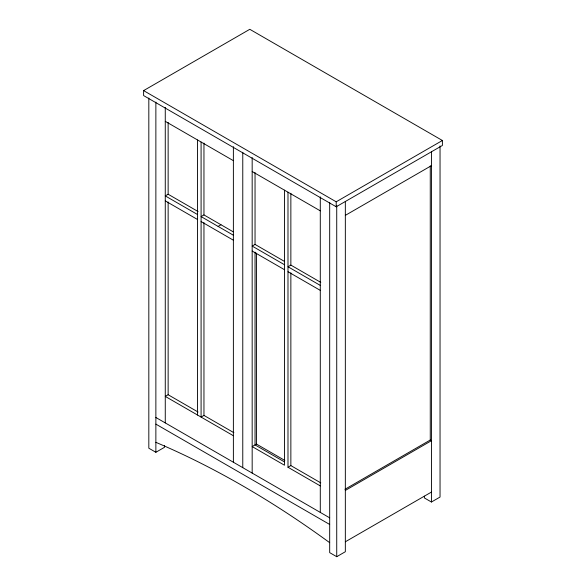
<?xml version="1.0" encoding="UTF-8"?>
<svg xmlns="http://www.w3.org/2000/svg" width="586" height="586" viewBox="0 0 586 586"><rect width="100%" height="100%" fill="white"/><g stroke="black" fill="none" stroke-linecap="round" stroke-linejoin="round"><path stroke-width="0.88" d="M143.607 90.61L249.797 29.3L442.393 140.494L442.393 145.467L336.203 206.777L143.607 95.577L143.607 90.61L336.203 201.804L442.393 140.494M198.068 211.531L168.138 194.244L165.267 195.907L197.563 214.549M233.199 231.807L203.957 214.93L201.086 216.586L233.382 235.228M218.117 226.416L220.981 224.76M284.335 261.334L255.042 244.421L252.17 246.076L284.466 264.726M345.337 215.362L431.435 165.655M320.791 282.386L290.861 265.099L287.99 266.755L320.286 285.404M198.068 412.024L168.138 394.744L165.267 396.4L233.382 435.728M233.887 432.702L203.957 415.423L201.086 417.078L201.086 142.017M148.822 98.023L148.822 448.217L155.869 452.282L164.483 447.316L164.483 445.528M284.833 460.457L256.478 444.085L252.17 446.576L284.466 465.218L284.466 190.157M287.99 192.193L287.99 467.254L290.861 465.599L320.791 482.879M344.949 489.288L430.263 440.035L431.435 440.709L345.337 490.423M345.337 541.786L431.435 492.079M329.684 202.434L329.684 552.635L336.73 556.7L345.337 551.726L345.337 201.408M424.389 496.166L424.389 497.954L431.435 502.019L440.042 497.053L440.042 145.943M165.267 121.339L233.382 160.667M252.17 171.515L320.286 210.843M165.267 200.873L197.563 219.523M201.086 221.552L233.382 240.201M252.17 251.05L284.466 269.692M287.99 271.728L320.286 290.378M284.188 461.746L255.042 444.913L255.042 252.134M287.99 467.254L320.286 485.897M155.869 417.488L329.684 517.834M155.869 424.118L329.684 524.463M431.435 151.701L431.435 502.019M430.263 165.889L430.263 440.035M336.73 205.591L336.73 556.7M336.203 201.804L336.203 206.777M320.286 196.889L320.286 512.413M290.861 193.263L290.861 265.099M290.861 272.812L290.861 465.599M256.478 253.13L256.478 444.085M255.042 172.584L255.042 244.421M252.17 157.561L252.17 473.085M242.772 152.265L242.772 467.665M233.382 146.712L233.382 462.237M203.957 143.094L203.957 214.93M203.957 222.636L203.957 415.423M197.563 139.988L197.563 415.042M168.138 122.408L168.138 194.244M168.138 201.958L168.138 394.744M165.267 107.385L165.267 422.909M155.869 102.089L155.869 452.282M155.869 442.327A935.381 540.043 60 0 1 329.684 542.68"/></g></svg>
